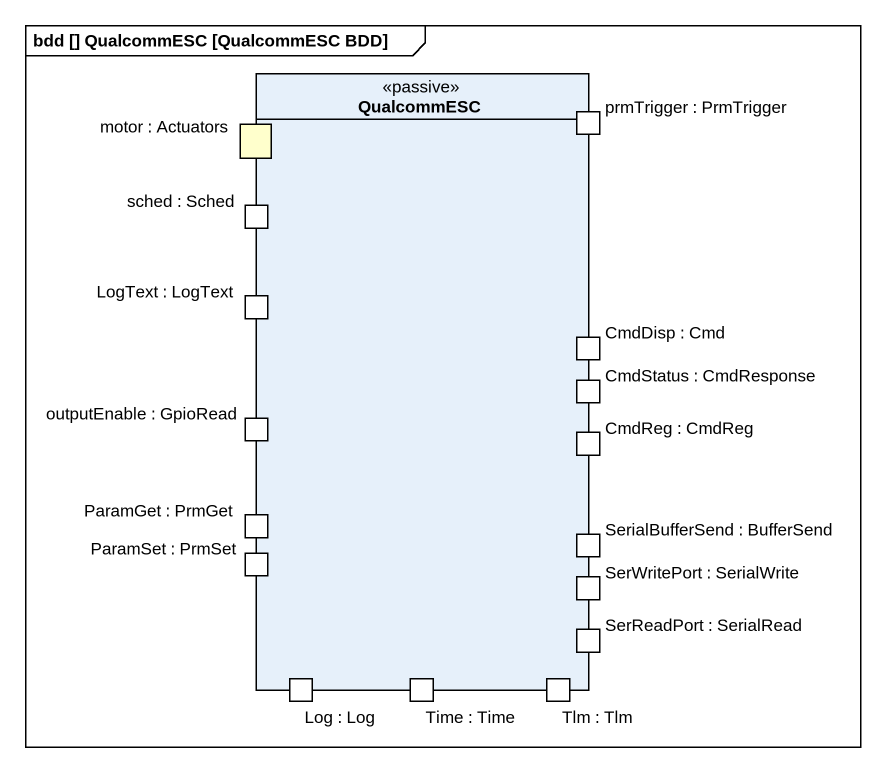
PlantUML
@startuml
mainframe bdd [] QualcommESC [QualcommESC BDD]
rectangle QualcommESC <<passive>> {
  port "motor : Actuators" as motor_Actuators #FFFFCC
  port "prmTrigger : PrmTrigger" as prmTrigger_PrmTrigger
  port "sched : Sched" as sched_Sched
  port "LogText : LogText" as LogText_LogText
  port "CmdDisp : Cmd" as CmdDisp_Cmd
  port "outputEnable : GpioRead" as outputEnable_GpioRead
  port "CmdReg : CmdReg" as CmdReg_CmdReg
  port "CmdStatus : CmdResponse" as CmdStatus_CmdResponse
  port "ParamGet : PrmGet" as ParamGet_PrmGet
  port "ParamSet : PrmSet" as ParamSet_PrmSet
  port "SerialBufferSend : BufferSend" as SerialBufferSend_BufferSend
  port "SerWritePort : SerialWrite" as SerWritePort_SerialWrite
  port "SerReadPort : SerialRead" as SerReadPort_SerialRead
  port "Log : Log" as Log_Log
  port "Time : Time" as Time_Time
  port "Tlm : Tlm" as Tlm_Tlm
}
@enduml
